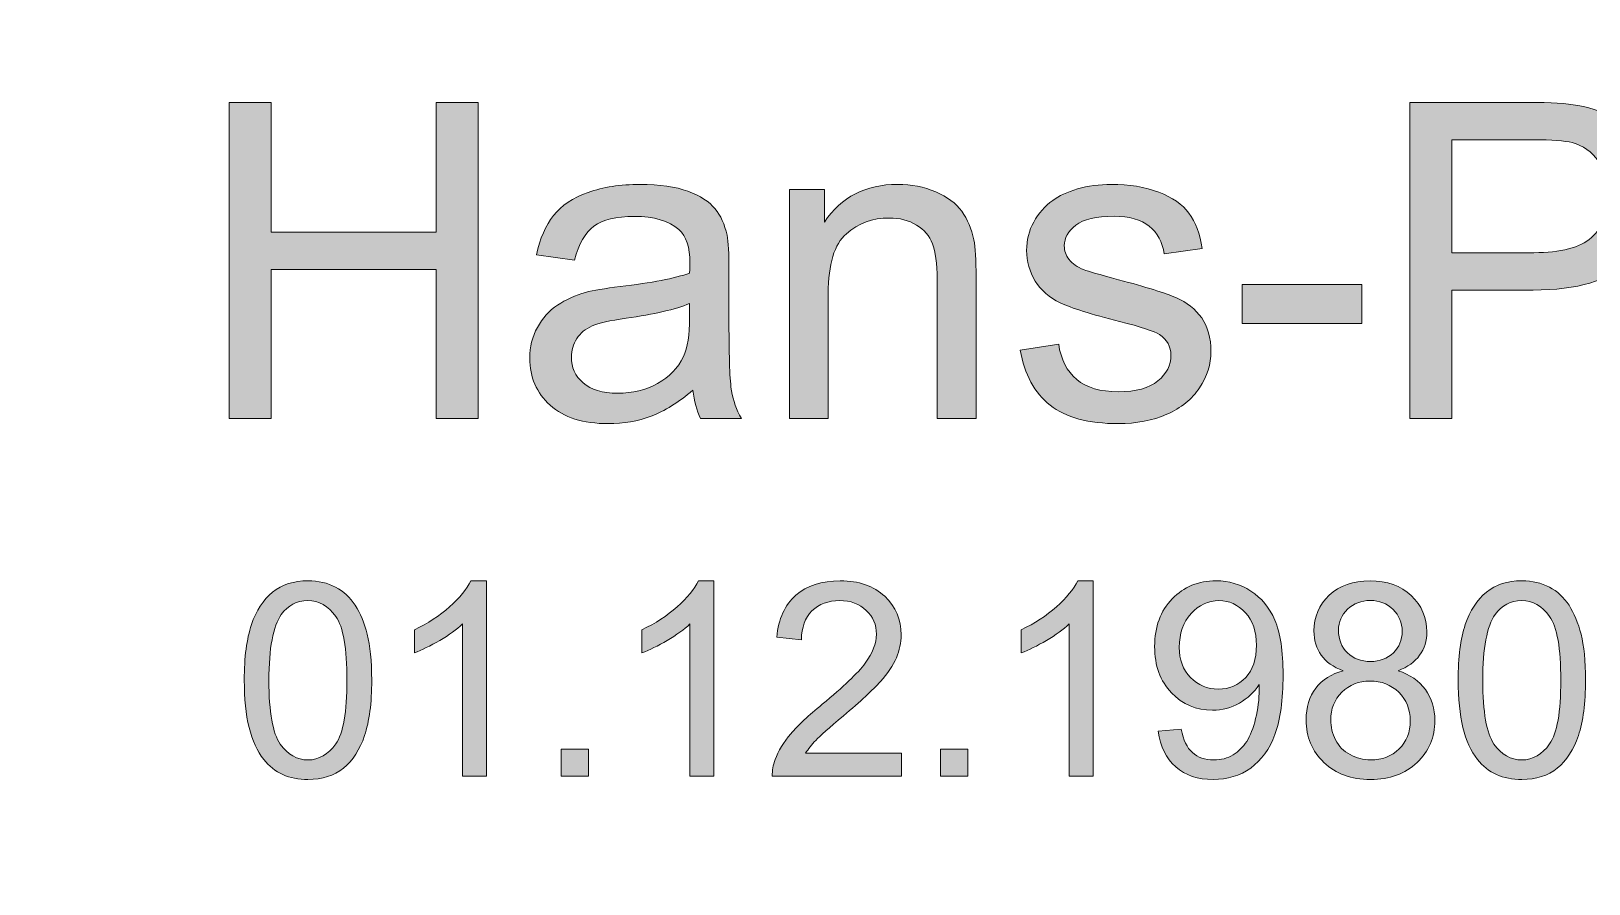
# Model space of a CAD drawing. Header units: millimetres. Extents: x 234 to 444, y 156 to 226.
# Drawn here: x 283.88 to 299.86, y 181.93 to 190.68 of the extents above; entities that cross this region are included whole.
import ezdxf

# ---------------------------------------------------------------- set-up
doc = ezdxf.new("R2010")
doc.units = ezdxf.units.MM
doc.header["$MEASUREMENT"] = 0
doc.layers.get('0').update_dxf_attribs({"lineweight": 0})

# ---------------------------------------------------------------- blocks, each defined once
blk = doc.blocks.new('Block_5')
at = {"transparency": 33554687}
h = blk.add_hatch(color=7, dxfattribs=at)
h.dxf.hatch_style = 2
edge = h.paths.add_edge_path()
edge.add_spline(control_points=[(285.909, 186.702), (285.909, 186.702), (285.909, 189.945), (285.909, 189.945), (285.909, 189.945), (286.34, 189.945), (286.34, 189.945), (286.34, 189.945), (286.34, 188.613), (286.34, 188.613), (286.34, 188.613), (288.032, 188.613), (288.032, 188.613), (288.032, 188.613), (288.032, 189.945), (288.032, 189.945), (288.032, 189.945), (288.463, 189.945), (288.463, 189.945), (288.463, 189.945), (288.463, 186.702), (288.463, 186.702), (288.463, 186.702), (288.032, 186.702), (288.032, 186.702), (288.032, 186.702), (288.032, 188.23), (288.032, 188.23), (288.032, 188.23), (286.34, 188.23), (286.34, 188.23), (286.34, 188.23), (286.34, 186.702), (286.34, 186.702), (286.34, 186.702), (285.909, 186.702), (285.909, 186.702)], knot_values=[0, 0, 0, 0, 1, 1, 1, 2, 2, 2, 3, 3, 3, 4, 4, 4, 5, 5, 5, 6, 6, 6, 7, 7, 7, 8, 8, 8, 9, 9, 9, 10, 10, 10, 11, 11, 11, 12, 12, 12, 12], degree=3, periodic=0)
h = blk.add_hatch(color=7, dxfattribs=at)
h.dxf.hatch_style = 2
edge = h.paths.add_edge_path()
edge.add_spline(control_points=[(298.457, 188.403), (298.457, 188.403), (299.298, 188.403), (299.298, 188.403), (299.576, 188.403), (299.774, 188.455), (299.891, 188.558), (300.008, 188.661), (300.066, 188.806), (300.066, 188.993), (300.066, 189.129), (300.032, 189.245), (299.963, 189.342), (299.894, 189.439), (299.804, 189.502), (299.691, 189.533), (299.619, 189.552), (299.485, 189.562), (299.289, 189.562), (299.289, 189.562), (298.457, 189.562), (298.457, 189.562), (298.457, 189.562), (298.457, 188.403), (298.457, 188.403)], knot_values=[0, 0, 0, 0, 1, 1, 1, 2, 2, 2, 3, 3, 3, 4, 4, 4, 5, 5, 5, 6, 6, 6, 7, 7, 7, 8, 8, 8, 8], degree=3, periodic=0)
edge = h.paths.add_edge_path()
edge.add_spline(control_points=[(298.026, 186.702), (298.026, 186.702), (298.026, 189.945), (298.026, 189.945), (298.026, 189.945), (299.254, 189.945), (299.254, 189.945), (299.47, 189.945), (299.635, 189.934), (299.749, 189.914), (299.909, 189.887), (300.043, 189.837), (300.151, 189.762), (300.259, 189.688), (300.346, 189.583), (300.412, 189.449), (300.477, 189.315), (300.511, 189.167), (300.511, 189.007), (300.511, 188.731), (300.422, 188.498), (300.246, 188.307), (300.07, 188.116), (299.752, 188.02), (299.291, 188.02), (299.291, 188.02), (298.457, 188.02), (298.457, 188.02), (298.457, 188.02), (298.457, 186.702), (298.457, 186.702), (298.457, 186.702), (298.026, 186.702), (298.026, 186.702)], knot_values=[0, 0, 0, 0, 1, 1, 1, 2, 2, 2, 3, 3, 3, 4, 4, 4, 5, 5, 5, 6, 6, 6, 7, 7, 7, 8, 8, 8, 9, 9, 9, 10, 10, 10, 11, 11, 11, 11], degree=3, periodic=0)
h = blk.add_hatch(color=7, dxfattribs=at)
h.dxf.hatch_style = 2
edge = h.paths.add_edge_path()
edge.add_spline(control_points=[(290.634, 187.881), (290.489, 187.822), (290.271, 187.772), (289.981, 187.73), (289.817, 187.707), (289.701, 187.68), (289.633, 187.651), (289.565, 187.621), (289.512, 187.578), (289.475, 187.521), (289.438, 187.465), (289.42, 187.401), (289.42, 187.332), (289.42, 187.226), (289.46, 187.138), (289.541, 187.067), (289.621, 186.996), (289.739, 186.961), (289.895, 186.961), (290.049, 186.961), (290.186, 186.994), (290.305, 187.061), (290.425, 187.128), (290.514, 187.22), (290.57, 187.337), (290.613, 187.427), (290.634, 187.559), (290.634, 187.735), (290.634, 187.735), (290.634, 187.881), (290.634, 187.881)], knot_values=[0, 0, 0, 0, 1, 1, 1, 2, 2, 2, 3, 3, 3, 4, 4, 4, 5, 5, 5, 6, 6, 6, 7, 7, 7, 8, 8, 8, 9, 9, 9, 10, 10, 10, 10], degree=3, periodic=0)
edge = h.paths.add_edge_path()
edge.add_spline(control_points=[(290.668, 186.992), (290.519, 186.866), (290.377, 186.778), (290.24, 186.726), (290.103, 186.675), (289.956, 186.649), (289.799, 186.649), (289.54, 186.649), (289.341, 186.712), (289.202, 186.838), (289.063, 186.964), (288.993, 187.125), (288.993, 187.321), (288.993, 187.436), (289.019, 187.541), (289.072, 187.636), (289.124, 187.732), (289.193, 187.808), (289.278, 187.866), (289.364, 187.923), (289.46, 187.966), (289.566, 187.996), (289.645, 188.016), (289.763, 188.036), (289.921, 188.056), (290.244, 188.094), (290.482, 188.14), (290.634, 188.193), (290.635, 188.247), (290.637, 188.282), (290.637, 188.297), (290.637, 188.459), (290.599, 188.573), (290.523, 188.64), (290.421, 188.73), (290.269, 188.775), (290.068, 188.775), (289.88, 188.775), (289.741, 188.742), (289.652, 188.676), (289.562, 188.61), (289.496, 188.494), (289.453, 188.328), (289.453, 188.328), (289.062, 188.381), (289.062, 188.381), (289.098, 188.547), (289.156, 188.682), (289.237, 188.784), (289.319, 188.887), (289.437, 188.966), (289.591, 189.021), (289.745, 189.076), (289.923, 189.104), (290.126, 189.104), (290.327, 189.104), (290.49, 189.081), (290.617, 189.033), (290.742, 188.986), (290.835, 188.927), (290.894, 188.855), (290.953, 188.784), (290.994, 188.693), (291.018, 188.584), (291.032, 188.516), (291.038, 188.394), (291.038, 188.217), (291.038, 188.217), (291.038, 187.686), (291.038, 187.686), (291.038, 187.316), (291.047, 187.082), (291.064, 186.984), (291.081, 186.886), (291.114, 186.792), (291.165, 186.702), (291.165, 186.702), (290.747, 186.702), (290.747, 186.702), (290.706, 186.784), (290.679, 186.881), (290.668, 186.992)], knot_values=[0, 0, 0, 0, 1, 1, 1, 2, 2, 2, 3, 3, 3, 4, 4, 4, 5, 5, 5, 6, 6, 6, 7, 7, 7, 8, 8, 8, 9, 9, 9, 10, 10, 10, 11, 11, 11, 12, 12, 12, 13, 13, 13, 14, 14, 14, 15, 15, 15, 16, 16, 16, 17, 17, 17, 18, 18, 18, 19, 19, 19, 20, 20, 20, 21, 21, 21, 22, 22, 22, 23, 23, 23, 24, 24, 24, 25, 25, 25, 26, 26, 26, 27, 27, 27, 27], degree=3, periodic=0)
h = blk.add_hatch(color=7, dxfattribs=at)
h.dxf.hatch_style = 2
edge = h.paths.add_edge_path()
edge.add_spline(control_points=[(291.658, 186.702), (291.658, 186.702), (291.658, 189.051), (291.658, 189.051), (291.658, 189.051), (292.017, 189.051), (292.017, 189.051), (292.017, 189.051), (292.017, 188.717), (292.017, 188.717), (292.191, 188.975), (292.441, 189.104), (292.768, 189.104), (292.91, 189.104), (293.041, 189.079), (293.16, 189.028), (293.279, 188.977), (293.368, 188.91), (293.427, 188.828), (293.486, 188.745), (293.528, 188.647), (293.552, 188.534), (293.566, 188.46), (293.574, 188.331), (293.574, 188.146), (293.574, 188.146), (293.574, 186.702), (293.574, 186.702), (293.574, 186.702), (293.174, 186.702), (293.174, 186.702), (293.174, 186.702), (293.174, 188.131), (293.174, 188.131), (293.174, 188.293), (293.159, 188.414), (293.127, 188.495), (293.096, 188.575), (293.041, 188.639), (292.962, 188.687), (292.883, 188.735), (292.79, 188.759), (292.683, 188.759), (292.513, 188.759), (292.366, 188.705), (292.243, 188.598), (292.119, 188.49), (292.057, 188.286), (292.057, 187.985), (292.057, 187.985), (292.057, 186.702), (292.057, 186.702), (292.057, 186.702), (291.658, 186.702), (291.658, 186.702)], knot_values=[0, 0, 0, 0, 1, 1, 1, 2, 2, 2, 3, 3, 3, 4, 4, 4, 5, 5, 5, 6, 6, 6, 7, 7, 7, 8, 8, 8, 9, 9, 9, 10, 10, 10, 11, 11, 11, 12, 12, 12, 13, 13, 13, 14, 14, 14, 15, 15, 15, 16, 16, 16, 17, 17, 17, 18, 18, 18, 18], degree=3, periodic=0)
h = blk.add_hatch(color=7, dxfattribs=at)
h.dxf.hatch_style = 2
edge = h.paths.add_edge_path()
edge.add_spline(control_points=[(294.027, 187.403), (294.027, 187.403), (294.422, 187.465), (294.422, 187.465), (294.444, 187.307), (294.506, 187.186), (294.607, 187.102), (294.709, 187.018), (294.851, 186.976), (295.032, 186.976), (295.216, 186.976), (295.353, 187.013), (295.441, 187.088), (295.53, 187.162), (295.574, 187.25), (295.574, 187.35), (295.574, 187.44), (295.535, 187.511), (295.457, 187.562), (295.402, 187.598), (295.266, 187.643), (295.048, 187.697), (294.755, 187.771), (294.552, 187.835), (294.439, 187.889), (294.326, 187.942), (294.239, 188.017), (294.181, 188.112), (294.123, 188.207), (294.093, 188.312), (294.093, 188.427), (294.093, 188.532), (294.117, 188.629), (294.166, 188.718), (294.214, 188.807), (294.279, 188.881), (294.362, 188.94), (294.424, 188.986), (294.509, 189.025), (294.616, 189.057), (294.723, 189.088), (294.839, 189.104), (294.961, 189.104), (295.146, 189.104), (295.309, 189.078), (295.449, 189.024), (295.589, 188.971), (295.692, 188.899), (295.759, 188.809), (295.825, 188.718), (295.871, 188.597), (295.896, 188.445), (295.896, 188.445), (295.505, 188.392), (295.505, 188.392), (295.488, 188.513), (295.436, 188.607), (295.351, 188.675), (295.266, 188.743), (295.146, 188.777), (294.99, 188.777), (294.807, 188.777), (294.676, 188.746), (294.597, 188.686), (294.519, 188.626), (294.48, 188.555), (294.48, 188.474), (294.48, 188.422), (294.496, 188.376), (294.528, 188.334), (294.561, 188.292), (294.612, 188.256), (294.682, 188.228), (294.722, 188.213), (294.84, 188.179), (295.035, 188.126), (295.318, 188.051), (295.515, 187.99), (295.626, 187.942), (295.738, 187.894), (295.826, 187.824), (295.89, 187.733), (295.953, 187.641), (295.985, 187.528), (295.985, 187.392), (295.985, 187.259), (295.946, 187.134), (295.869, 187.017), (295.791, 186.9), (295.679, 186.809), (295.532, 186.745), (295.386, 186.681), (295.22, 186.649), (295.035, 186.649), (294.728, 186.649), (294.495, 186.712), (294.334, 186.839), (294.174, 186.966), (294.071, 187.154), (294.027, 187.403)], knot_values=[0, 0, 0, 0, 1, 1, 1, 2, 2, 2, 3, 3, 3, 4, 4, 4, 5, 5, 5, 6, 6, 6, 7, 7, 7, 8, 8, 8, 9, 9, 9, 10, 10, 10, 11, 11, 11, 12, 12, 12, 13, 13, 13, 14, 14, 14, 15, 15, 15, 16, 16, 16, 17, 17, 17, 18, 18, 18, 19, 19, 19, 20, 20, 20, 21, 21, 21, 22, 22, 22, 23, 23, 23, 24, 24, 24, 25, 25, 25, 26, 26, 26, 27, 27, 27, 28, 28, 28, 29, 29, 29, 30, 30, 30, 31, 31, 31, 32, 32, 32, 33, 33, 33, 33], degree=3, periodic=0)
h = blk.add_hatch(color=7, dxfattribs=at)
h.dxf.hatch_style = 2
edge = h.paths.add_edge_path()
edge.add_spline(control_points=[(296.305, 187.675), (296.305, 187.675), (296.305, 188.076), (296.305, 188.076), (296.305, 188.076), (297.533, 188.076), (297.533, 188.076), (297.533, 188.076), (297.533, 187.675), (297.533, 187.675), (297.533, 187.675), (296.305, 187.675), (296.305, 187.675)], knot_values=[0, 0, 0, 0, 1, 1, 1, 2, 2, 2, 3, 3, 3, 4, 4, 4, 4], degree=3, periodic=0)
for points, knots in [([(285.909, 186.702), (285.909, 186.702), (285.909, 189.945), (285.909, 189.945), (285.909, 189.945), (286.34, 189.945), (286.34, 189.945), (286.34, 189.945), (286.34, 188.613), (286.34, 188.613), (286.34, 188.613), (288.032, 188.613), (288.032, 188.613), (288.032, 188.613), (288.032, 189.945), (288.032, 189.945), (288.032, 189.945), (288.463, 189.945), (288.463, 189.945), (288.463, 189.945), (288.463, 186.702), (288.463, 186.702), (288.463, 186.702), (288.032, 186.702), (288.032, 186.702), (288.032, 186.702), (288.032, 188.23), (288.032, 188.23), (288.032, 188.23), (286.34, 188.23), (286.34, 188.23), (286.34, 188.23), (286.34, 186.702), (286.34, 186.702), (286.34, 186.702), (285.909, 186.702), (285.909, 186.702)], [0, 0, 0, 0, 1, 1, 1, 2, 2, 2, 3, 3, 3, 4, 4, 4, 5, 5, 5, 6, 6, 6, 7, 7, 7, 8, 8, 8, 9, 9, 9, 10, 10, 10, 11, 11, 11, 12, 12, 12, 12]), ([(298.026, 186.702), (298.026, 186.702), (298.026, 189.945), (298.026, 189.945), (298.026, 189.945), (299.254, 189.945), (299.254, 189.945), (299.47, 189.945), (299.635, 189.934), (299.749, 189.914), (299.909, 189.887), (300.043, 189.837), (300.151, 189.762), (300.259, 189.688), (300.346, 189.583), (300.412, 189.449), (300.477, 189.315), (300.511, 189.167), (300.511, 189.007), (300.511, 188.731), (300.422, 188.498), (300.246, 188.307), (300.07, 188.116), (299.752, 188.02), (299.291, 188.02), (299.291, 188.02), (298.457, 188.02), (298.457, 188.02), (298.457, 188.02), (298.457, 186.702), (298.457, 186.702), (298.457, 186.702), (298.026, 186.702), (298.026, 186.702)], [0, 0, 0, 0, 1, 1, 1, 2, 2, 2, 3, 3, 3, 4, 4, 4, 5, 5, 5, 6, 6, 6, 7, 7, 7, 8, 8, 8, 9, 9, 9, 10, 10, 10, 11, 11, 11, 11]), ([(298.457, 188.403), (298.457, 188.403), (299.298, 188.403), (299.298, 188.403), (299.576, 188.403), (299.774, 188.455), (299.891, 188.558), (300.008, 188.661), (300.066, 188.806), (300.066, 188.993), (300.066, 189.129), (300.032, 189.245), (299.963, 189.342), (299.894, 189.439), (299.804, 189.502), (299.691, 189.533), (299.619, 189.552), (299.485, 189.562), (299.289, 189.562), (299.289, 189.562), (298.457, 189.562), (298.457, 189.562), (298.457, 189.562), (298.457, 188.403), (298.457, 188.403)], [0, 0, 0, 0, 1, 1, 1, 2, 2, 2, 3, 3, 3, 4, 4, 4, 5, 5, 5, 6, 6, 6, 7, 7, 7, 8, 8, 8, 8]), ([(290.668, 186.992), (290.519, 186.866), (290.377, 186.778), (290.24, 186.726), (290.103, 186.675), (289.956, 186.649), (289.799, 186.649), (289.54, 186.649), (289.341, 186.712), (289.202, 186.838), (289.063, 186.964), (288.993, 187.125), (288.993, 187.321), (288.993, 187.436), (289.019, 187.541), (289.072, 187.636), (289.124, 187.732), (289.193, 187.808), (289.278, 187.866), (289.364, 187.923), (289.46, 187.966), (289.566, 187.996), (289.645, 188.016), (289.763, 188.036), (289.921, 188.056), (290.244, 188.094), (290.482, 188.14), (290.634, 188.193), (290.635, 188.247), (290.637, 188.282), (290.637, 188.297), (290.637, 188.459), (290.599, 188.573), (290.523, 188.64), (290.421, 188.73), (290.269, 188.775), (290.068, 188.775), (289.88, 188.775), (289.741, 188.742), (289.652, 188.676), (289.562, 188.61), (289.496, 188.494), (289.453, 188.328), (289.453, 188.328), (289.062, 188.381), (289.062, 188.381), (289.098, 188.547), (289.156, 188.682), (289.237, 188.784), (289.319, 188.887), (289.437, 188.966), (289.591, 189.021), (289.745, 189.076), (289.923, 189.104), (290.126, 189.104), (290.327, 189.104), (290.49, 189.081), (290.617, 189.033), (290.742, 188.986), (290.835, 188.927), (290.894, 188.855), (290.953, 188.784), (290.994, 188.693), (291.018, 188.584), (291.032, 188.516), (291.038, 188.394), (291.038, 188.217), (291.038, 188.217), (291.038, 187.686), (291.038, 187.686), (291.038, 187.316), (291.047, 187.082), (291.064, 186.984), (291.081, 186.886), (291.114, 186.792), (291.165, 186.702), (291.165, 186.702), (290.747, 186.702), (290.747, 186.702), (290.706, 186.784), (290.679, 186.881), (290.668, 186.992)], [0, 0, 0, 0, 1, 1, 1, 2, 2, 2, 3, 3, 3, 4, 4, 4, 5, 5, 5, 6, 6, 6, 7, 7, 7, 8, 8, 8, 9, 9, 9, 10, 10, 10, 11, 11, 11, 12, 12, 12, 13, 13, 13, 14, 14, 14, 15, 15, 15, 16, 16, 16, 17, 17, 17, 18, 18, 18, 19, 19, 19, 20, 20, 20, 21, 21, 21, 22, 22, 22, 23, 23, 23, 24, 24, 24, 25, 25, 25, 26, 26, 26, 27, 27, 27, 27]), ([(291.658, 186.702), (291.658, 186.702), (291.658, 189.051), (291.658, 189.051), (291.658, 189.051), (292.017, 189.051), (292.017, 189.051), (292.017, 189.051), (292.017, 188.717), (292.017, 188.717), (292.191, 188.975), (292.441, 189.104), (292.768, 189.104), (292.91, 189.104), (293.041, 189.079), (293.16, 189.028), (293.279, 188.977), (293.368, 188.91), (293.427, 188.828), (293.486, 188.745), (293.528, 188.647), (293.552, 188.534), (293.566, 188.46), (293.574, 188.331), (293.574, 188.146), (293.574, 188.146), (293.574, 186.702), (293.574, 186.702), (293.574, 186.702), (293.174, 186.702), (293.174, 186.702), (293.174, 186.702), (293.174, 188.131), (293.174, 188.131), (293.174, 188.293), (293.159, 188.414), (293.127, 188.495), (293.096, 188.575), (293.041, 188.639), (292.962, 188.687), (292.883, 188.735), (292.79, 188.759), (292.683, 188.759), (292.513, 188.759), (292.366, 188.705), (292.243, 188.598), (292.119, 188.49), (292.057, 188.286), (292.057, 187.985), (292.057, 187.985), (292.057, 186.702), (292.057, 186.702), (292.057, 186.702), (291.658, 186.702), (291.658, 186.702)], [0, 0, 0, 0, 1, 1, 1, 2, 2, 2, 3, 3, 3, 4, 4, 4, 5, 5, 5, 6, 6, 6, 7, 7, 7, 8, 8, 8, 9, 9, 9, 10, 10, 10, 11, 11, 11, 12, 12, 12, 13, 13, 13, 14, 14, 14, 15, 15, 15, 16, 16, 16, 17, 17, 17, 18, 18, 18, 18]), ([(294.027, 187.403), (294.027, 187.403), (294.422, 187.465), (294.422, 187.465), (294.444, 187.307), (294.506, 187.186), (294.607, 187.102), (294.709, 187.018), (294.851, 186.976), (295.032, 186.976), (295.216, 186.976), (295.353, 187.013), (295.441, 187.088), (295.53, 187.162), (295.574, 187.25), (295.574, 187.35), (295.574, 187.44), (295.535, 187.511), (295.457, 187.562), (295.402, 187.598), (295.266, 187.643), (295.048, 187.697), (294.755, 187.771), (294.552, 187.835), (294.439, 187.889), (294.326, 187.942), (294.239, 188.017), (294.181, 188.112), (294.123, 188.207), (294.093, 188.312), (294.093, 188.427), (294.093, 188.532), (294.117, 188.629), (294.166, 188.718), (294.214, 188.807), (294.279, 188.881), (294.362, 188.94), (294.424, 188.986), (294.509, 189.025), (294.616, 189.057), (294.723, 189.088), (294.839, 189.104), (294.961, 189.104), (295.146, 189.104), (295.309, 189.078), (295.449, 189.024), (295.589, 188.971), (295.692, 188.899), (295.759, 188.809), (295.825, 188.718), (295.871, 188.597), (295.896, 188.445), (295.896, 188.445), (295.505, 188.392), (295.505, 188.392), (295.488, 188.513), (295.436, 188.607), (295.351, 188.675), (295.266, 188.743), (295.146, 188.777), (294.99, 188.777), (294.807, 188.777), (294.676, 188.746), (294.597, 188.686), (294.519, 188.626), (294.48, 188.555), (294.48, 188.474), (294.48, 188.422), (294.496, 188.376), (294.528, 188.334), (294.561, 188.292), (294.612, 188.256), (294.682, 188.228), (294.722, 188.213), (294.84, 188.179), (295.035, 188.126), (295.318, 188.051), (295.515, 187.99), (295.626, 187.942), (295.738, 187.894), (295.826, 187.824), (295.89, 187.733), (295.953, 187.641), (295.985, 187.528), (295.985, 187.392), (295.985, 187.259), (295.946, 187.134), (295.869, 187.017), (295.791, 186.9), (295.679, 186.809), (295.532, 186.745), (295.386, 186.681), (295.22, 186.649), (295.035, 186.649), (294.728, 186.649), (294.495, 186.712), (294.334, 186.839), (294.174, 186.966), (294.071, 187.154), (294.027, 187.403)], [0, 0, 0, 0, 1, 1, 1, 2, 2, 2, 3, 3, 3, 4, 4, 4, 5, 5, 5, 6, 6, 6, 7, 7, 7, 8, 8, 8, 9, 9, 9, 10, 10, 10, 11, 11, 11, 12, 12, 12, 13, 13, 13, 14, 14, 14, 15, 15, 15, 16, 16, 16, 17, 17, 17, 18, 18, 18, 19, 19, 19, 20, 20, 20, 21, 21, 21, 22, 22, 22, 23, 23, 23, 24, 24, 24, 25, 25, 25, 26, 26, 26, 27, 27, 27, 28, 28, 28, 29, 29, 29, 30, 30, 30, 31, 31, 31, 32, 32, 32, 33, 33, 33, 33]), ([(296.305, 187.675), (296.305, 187.675), (296.305, 188.076), (296.305, 188.076), (296.305, 188.076), (297.533, 188.076), (297.533, 188.076), (297.533, 188.076), (297.533, 187.675), (297.533, 187.675), (297.533, 187.675), (296.305, 187.675), (296.305, 187.675)], [0, 0, 0, 0, 1, 1, 1, 2, 2, 2, 3, 3, 3, 4, 4, 4, 4]), ([(290.634, 187.881), (290.489, 187.822), (290.271, 187.772), (289.981, 187.73), (289.817, 187.707), (289.701, 187.68), (289.633, 187.651), (289.565, 187.621), (289.512, 187.578), (289.475, 187.521), (289.438, 187.465), (289.42, 187.401), (289.42, 187.332), (289.42, 187.226), (289.46, 187.138), (289.541, 187.067), (289.621, 186.996), (289.739, 186.961), (289.895, 186.961), (290.049, 186.961), (290.186, 186.994), (290.305, 187.061), (290.425, 187.128), (290.514, 187.22), (290.57, 187.337), (290.613, 187.427), (290.634, 187.559), (290.634, 187.735), (290.634, 187.735), (290.634, 187.881), (290.634, 187.881)], [0, 0, 0, 0, 1, 1, 1, 2, 2, 2, 3, 3, 3, 4, 4, 4, 5, 5, 5, 6, 6, 6, 7, 7, 7, 8, 8, 8, 9, 9, 9, 10, 10, 10, 10])]:
    blk.add_open_spline(points, degree=3, knots=knots)
blk = doc.blocks.new('Block_4')
blk.add_blockref('Block_5', (0, 0))
blk = doc.blocks.new('Block_7')
at = {"transparency": 33554687}
h = blk.add_hatch(color=7, dxfattribs=at)
h.dxf.hatch_style = 2
edge = h.paths.add_edge_path()
edge.add_spline(control_points=[(286.316, 184.016), (286.316, 183.688), (286.355, 183.47), (286.432, 183.361), (286.509, 183.253), (286.604, 183.198), (286.717, 183.198), (286.83, 183.198), (286.925, 183.253), (287.002, 183.362), (287.079, 183.471), (287.117, 183.689), (287.117, 184.016), (287.117, 184.344), (287.079, 184.563), (287.002, 184.671), (286.925, 184.779), (286.829, 184.833), (286.714, 184.833), (286.601, 184.833), (286.511, 184.785), (286.443, 184.69), (286.358, 184.568), (286.316, 184.343), (286.316, 184.016)], knot_values=[0, 0, 0, 0, 1, 1, 1, 2, 2, 2, 3, 3, 3, 4, 4, 4, 5, 5, 5, 6, 6, 6, 7, 7, 7, 8, 8, 8, 8], degree=3, periodic=0)
edge = h.paths.add_edge_path()
edge.add_spline(control_points=[(286.063, 184.016), (286.063, 184.252), (286.088, 184.442), (286.136, 184.586), (286.185, 184.729), (286.257, 184.841), (286.354, 184.919), (286.45, 184.997), (286.571, 185.036), (286.717, 185.036), (286.825, 185.036), (286.919, 185.014), (287, 184.971), (287.081, 184.928), (287.148, 184.866), (287.201, 184.785), (287.254, 184.703), (287.295, 184.604), (287.325, 184.488), (287.355, 184.371), (287.371, 184.213), (287.371, 184.016), (287.371, 183.781), (287.346, 183.592), (287.298, 183.448), (287.25, 183.304), (287.177, 183.193), (287.081, 183.114), (286.985, 183.036), (286.863, 182.997), (286.717, 182.997), (286.523, 182.997), (286.372, 183.065), (286.262, 183.204), (286.129, 183.37), (286.063, 183.64), (286.063, 184.016)], knot_values=[0, 0, 0, 0, 1, 1, 1, 2, 2, 2, 3, 3, 3, 4, 4, 4, 5, 5, 5, 6, 6, 6, 7, 7, 7, 8, 8, 8, 9, 9, 9, 10, 10, 10, 11, 11, 11, 12, 12, 12, 12], degree=3, periodic=0)
h = blk.add_hatch(color=7, dxfattribs=at)
h.dxf.hatch_style = 2
edge = h.paths.add_edge_path()
edge.add_spline(control_points=[(288.548, 183.031), (288.548, 183.031), (288.302, 183.031), (288.302, 183.031), (288.302, 183.031), (288.302, 184.593), (288.302, 184.593), (288.243, 184.537), (288.165, 184.48), (288.069, 184.424), (287.972, 184.368), (287.886, 184.326), (287.809, 184.297), (287.809, 184.297), (287.809, 184.534), (287.809, 184.534), (287.947, 184.599), (288.068, 184.677), (288.171, 184.769), (288.274, 184.861), (288.346, 184.95), (288.389, 185.036), (288.389, 185.036), (288.548, 185.036), (288.548, 185.036), (288.548, 185.036), (288.548, 183.031), (288.548, 183.031)], knot_values=[0, 0, 0, 0, 1, 1, 1, 2, 2, 2, 3, 3, 3, 4, 4, 4, 5, 5, 5, 6, 6, 6, 7, 7, 7, 8, 8, 8, 9, 9, 9, 9], degree=3, periodic=0)
h = blk.add_hatch(color=7, dxfattribs=at)
h.dxf.hatch_style = 2
edge = h.paths.add_edge_path()
edge.add_spline(control_points=[(290.884, 183.031), (290.884, 183.031), (290.637, 183.031), (290.637, 183.031), (290.637, 183.031), (290.637, 184.593), (290.637, 184.593), (290.578, 184.537), (290.5, 184.48), (290.404, 184.424), (290.308, 184.368), (290.222, 184.326), (290.145, 184.297), (290.145, 184.297), (290.145, 184.534), (290.145, 184.534), (290.283, 184.599), (290.403, 184.677), (290.506, 184.769), (290.609, 184.861), (290.682, 184.95), (290.725, 185.036), (290.725, 185.036), (290.884, 185.036), (290.884, 185.036), (290.884, 185.036), (290.884, 183.031), (290.884, 183.031)], knot_values=[0, 0, 0, 0, 1, 1, 1, 2, 2, 2, 3, 3, 3, 4, 4, 4, 5, 5, 5, 6, 6, 6, 7, 7, 7, 8, 8, 8, 9, 9, 9, 9], degree=3, periodic=0)
h = blk.add_hatch(color=7, dxfattribs=at)
h.dxf.hatch_style = 2
edge = h.paths.add_edge_path()
edge.add_spline(control_points=[(292.808, 183.266), (292.808, 183.266), (292.808, 183.031), (292.808, 183.031), (292.808, 183.031), (291.482, 183.031), (291.482, 183.031), (291.481, 183.09), (291.49, 183.146), (291.511, 183.201), (291.545, 183.291), (291.599, 183.379), (291.673, 183.466), (291.748, 183.554), (291.855, 183.655), (291.995, 183.769), (292.213, 183.947), (292.36, 184.088), (292.437, 184.192), (292.513, 184.296), (292.552, 184.394), (292.552, 184.487), (292.552, 184.584), (292.517, 184.666), (292.447, 184.733), (292.377, 184.799), (292.286, 184.833), (292.174, 184.833), (292.056, 184.833), (291.961, 184.797), (291.89, 184.727), (291.819, 184.656), (291.783, 184.558), (291.782, 184.432), (291.782, 184.432), (291.529, 184.458), (291.529, 184.458), (291.546, 184.646), (291.611, 184.789), (291.724, 184.888), (291.837, 184.986), (291.989, 185.036), (292.18, 185.036), (292.372, 185.036), (292.524, 184.983), (292.636, 184.877), (292.749, 184.77), (292.805, 184.639), (292.805, 184.481), (292.805, 184.401), (292.788, 184.323), (292.756, 184.246), (292.723, 184.169), (292.668, 184.087), (292.592, 184.002), (292.516, 183.916), (292.389, 183.799), (292.213, 183.65), (292.065, 183.527), (291.97, 183.443), (291.928, 183.399), (291.886, 183.355), (291.852, 183.311), (291.824, 183.266), (291.824, 183.266), (292.808, 183.266), (292.808, 183.266)], knot_values=[0, 0, 0, 0, 1, 1, 1, 2, 2, 2, 3, 3, 3, 4, 4, 4, 5, 5, 5, 6, 6, 6, 7, 7, 7, 8, 8, 8, 9, 9, 9, 10, 10, 10, 11, 11, 11, 12, 12, 12, 13, 13, 13, 14, 14, 14, 15, 15, 15, 16, 16, 16, 17, 17, 17, 18, 18, 18, 19, 19, 19, 20, 20, 20, 21, 21, 21, 22, 22, 22, 22], degree=3, periodic=0)
h = blk.add_hatch(color=7, dxfattribs=at)
h.dxf.hatch_style = 2
edge = h.paths.add_edge_path()
edge.add_spline(control_points=[(294.776, 183.031), (294.776, 183.031), (294.53, 183.031), (294.53, 183.031), (294.53, 183.031), (294.53, 184.593), (294.53, 184.593), (294.471, 184.537), (294.393, 184.48), (294.297, 184.424), (294.201, 184.368), (294.115, 184.326), (294.038, 184.297), (294.038, 184.297), (294.038, 184.534), (294.038, 184.534), (294.176, 184.599), (294.296, 184.677), (294.399, 184.769), (294.502, 184.861), (294.575, 184.95), (294.618, 185.036), (294.618, 185.036), (294.776, 185.036), (294.776, 185.036), (294.776, 185.036), (294.776, 183.031), (294.776, 183.031)], knot_values=[0, 0, 0, 0, 1, 1, 1, 2, 2, 2, 3, 3, 3, 4, 4, 4, 5, 5, 5, 6, 6, 6, 7, 7, 7, 8, 8, 8, 9, 9, 9, 9], degree=3, periodic=0)
h = blk.add_hatch(color=7, dxfattribs=at)
h.dxf.hatch_style = 2
edge = h.paths.add_edge_path()
edge.add_spline(control_points=[(296.452, 184.374), (296.452, 184.514), (296.414, 184.626), (296.339, 184.709), (296.263, 184.791), (296.173, 184.833), (296.067, 184.833), (295.958, 184.833), (295.863, 184.788), (295.781, 184.699), (295.7, 184.61), (295.66, 184.495), (295.66, 184.353), (295.66, 184.226), (295.698, 184.123), (295.775, 184.044), (295.852, 183.964), (295.947, 183.924), (296.06, 183.924), (296.175, 183.924), (296.268, 183.964), (296.342, 184.044), (296.415, 184.123), (296.452, 184.233), (296.452, 184.374)], knot_values=[0, 0, 0, 0, 1, 1, 1, 2, 2, 2, 3, 3, 3, 4, 4, 4, 5, 5, 5, 6, 6, 6, 7, 7, 7, 8, 8, 8, 8], degree=3, periodic=0)
edge = h.paths.add_edge_path()
edge.add_spline(control_points=[(295.444, 183.492), (295.444, 183.492), (295.68, 183.514), (295.68, 183.514), (295.7, 183.403), (295.739, 183.323), (295.795, 183.273), (295.852, 183.223), (295.924, 183.198), (296.013, 183.198), (296.088, 183.198), (296.155, 183.215), (296.212, 183.25), (296.269, 183.285), (296.315, 183.33), (296.352, 183.388), (296.388, 183.446), (296.419, 183.524), (296.443, 183.622), (296.468, 183.72), (296.48, 183.82), (296.48, 183.922), (296.48, 183.932), (296.48, 183.949), (296.479, 183.971), (296.43, 183.892), (296.362, 183.829), (296.277, 183.781), (296.192, 183.732), (296.1, 183.708), (296, 183.708), (295.834, 183.708), (295.694, 183.768), (295.579, 183.887), (295.464, 184.007), (295.407, 184.166), (295.407, 184.362), (295.407, 184.564), (295.467, 184.727), (295.587, 184.851), (295.707, 184.974), (295.857, 185.036), (296.037, 185.036), (296.168, 185.036), (296.287, 185.001), (296.395, 184.931), (296.503, 184.861), (296.585, 184.762), (296.641, 184.632), (296.697, 184.502), (296.725, 184.315), (296.725, 184.07), (296.725, 183.815), (296.697, 183.612), (296.642, 183.46), (296.586, 183.309), (296.503, 183.194), (296.393, 183.115), (296.284, 183.036), (296.155, 182.997), (296.007, 182.997), (295.85, 182.997), (295.722, 183.04), (295.623, 183.127), (295.523, 183.213), (295.464, 183.335), (295.444, 183.492)], knot_values=[0, 0, 0, 0, 1, 1, 1, 2, 2, 2, 3, 3, 3, 4, 4, 4, 5, 5, 5, 6, 6, 6, 7, 7, 7, 8, 8, 8, 9, 9, 9, 10, 10, 10, 11, 11, 11, 12, 12, 12, 13, 13, 13, 14, 14, 14, 15, 15, 15, 16, 16, 16, 17, 17, 17, 18, 18, 18, 19, 19, 19, 20, 20, 20, 21, 21, 21, 22, 22, 22, 22], degree=3, periodic=0)
h = blk.add_hatch(color=7, dxfattribs=at)
h.dxf.hatch_style = 2
edge = h.paths.add_edge_path()
edge.add_spline(control_points=[(297.294, 184.529), (297.294, 184.435), (297.324, 184.357), (297.385, 184.297), (297.446, 184.238), (297.526, 184.208), (297.624, 184.208), (297.718, 184.208), (297.796, 184.238), (297.857, 184.297), (297.917, 184.356), (297.948, 184.429), (297.948, 184.516), (297.948, 184.605), (297.916, 184.681), (297.854, 184.742), (297.791, 184.804), (297.714, 184.834), (297.621, 184.834), (297.527, 184.834), (297.449, 184.804), (297.387, 184.744), (297.325, 184.684), (297.294, 184.613), (297.294, 184.529)], knot_values=[0, 0, 0, 0, 1, 1, 1, 2, 2, 2, 3, 3, 3, 4, 4, 4, 5, 5, 5, 6, 6, 6, 7, 7, 7, 8, 8, 8, 8], degree=3, periodic=0)
edge = h.paths.add_edge_path()
edge.add_spline(control_points=[(297.215, 183.607), (297.215, 183.537), (297.231, 183.469), (297.265, 183.404), (297.298, 183.338), (297.347, 183.288), (297.413, 183.252), (297.478, 183.216), (297.549, 183.198), (297.625, 183.198), (297.742, 183.198), (297.84, 183.236), (297.916, 183.311), (297.992, 183.387), (298.031, 183.482), (298.031, 183.599), (298.031, 183.717), (297.991, 183.814), (297.913, 183.892), (297.834, 183.969), (297.735, 184.007), (297.617, 184.007), (297.501, 184.007), (297.405, 183.969), (297.329, 183.893), (297.252, 183.817), (297.215, 183.721), (297.215, 183.607)], knot_values=[0, 0, 0, 0, 1, 1, 1, 2, 2, 2, 3, 3, 3, 4, 4, 4, 5, 5, 5, 6, 6, 6, 7, 7, 7, 8, 8, 8, 9, 9, 9, 9], degree=3, periodic=0)
edge = h.paths.add_edge_path()
edge.add_spline(control_points=[(297.343, 184.113), (297.241, 184.151), (297.165, 184.204), (297.116, 184.273), (297.067, 184.342), (297.042, 184.425), (297.042, 184.521), (297.042, 184.666), (297.095, 184.788), (297.199, 184.887), (297.305, 184.986), (297.444, 185.036), (297.618, 185.036), (297.793, 185.036), (297.934, 184.985), (298.04, 184.884), (298.147, 184.783), (298.201, 184.66), (298.201, 184.514), (298.201, 184.421), (298.176, 184.341), (298.127, 184.272), (298.079, 184.204), (298.005, 184.151), (297.905, 184.113), (298.028, 184.074), (298.122, 184.009), (298.186, 183.92), (298.251, 183.831), (298.283, 183.725), (298.283, 183.602), (298.283, 183.431), (298.222, 183.287), (298.101, 183.171), (297.979, 183.055), (297.82, 182.997), (297.622, 182.997), (297.424, 182.997), (297.265, 183.055), (297.144, 183.172), (297.022, 183.288), (296.962, 183.434), (296.962, 183.608), (296.962, 183.738), (296.995, 183.847), (297.061, 183.934), (297.127, 184.022), (297.221, 184.082), (297.343, 184.113)], knot_values=[0, 0, 0, 0, 1, 1, 1, 2, 2, 2, 3, 3, 3, 4, 4, 4, 5, 5, 5, 6, 6, 6, 7, 7, 7, 8, 8, 8, 9, 9, 9, 10, 10, 10, 11, 11, 11, 12, 12, 12, 13, 13, 13, 14, 14, 14, 15, 15, 15, 16, 16, 16, 16], degree=3, periodic=0)
h = blk.add_hatch(color=7, dxfattribs=at)
h.dxf.hatch_style = 2
edge = h.paths.add_edge_path()
edge.add_spline(control_points=[(298.775, 184.016), (298.775, 183.688), (298.813, 183.47), (298.89, 183.361), (298.967, 183.253), (299.063, 183.198), (299.176, 183.198), (299.289, 183.198), (299.384, 183.253), (299.461, 183.362), (299.538, 183.471), (299.576, 183.689), (299.576, 184.016), (299.576, 184.344), (299.538, 184.563), (299.461, 184.671), (299.384, 184.779), (299.288, 184.833), (299.173, 184.833), (299.06, 184.833), (298.97, 184.785), (298.902, 184.69), (298.817, 184.568), (298.775, 184.343), (298.775, 184.016)], knot_values=[0, 0, 0, 0, 1, 1, 1, 2, 2, 2, 3, 3, 3, 4, 4, 4, 5, 5, 5, 6, 6, 6, 7, 7, 7, 8, 8, 8, 8], degree=3, periodic=0)
edge = h.paths.add_edge_path()
edge.add_spline(control_points=[(298.522, 184.016), (298.522, 184.252), (298.546, 184.442), (298.595, 184.586), (298.644, 184.729), (298.716, 184.841), (298.812, 184.919), (298.909, 184.997), (299.03, 185.036), (299.176, 185.036), (299.283, 185.036), (299.377, 185.014), (299.459, 184.971), (299.54, 184.928), (299.607, 184.866), (299.66, 184.785), (299.712, 184.703), (299.754, 184.604), (299.784, 184.488), (299.814, 184.371), (299.829, 184.213), (299.829, 184.016), (299.829, 183.781), (299.805, 183.592), (299.757, 183.448), (299.708, 183.304), (299.636, 183.193), (299.54, 183.114), (299.444, 183.036), (299.322, 182.997), (299.176, 182.997), (298.982, 182.997), (298.83, 183.065), (298.72, 183.204), (298.588, 183.37), (298.522, 183.64), (298.522, 184.016)], knot_values=[0, 0, 0, 0, 1, 1, 1, 2, 2, 2, 3, 3, 3, 4, 4, 4, 5, 5, 5, 6, 6, 6, 7, 7, 7, 8, 8, 8, 9, 9, 9, 10, 10, 10, 11, 11, 11, 12, 12, 12, 12], degree=3, periodic=0)
h = blk.add_hatch(color=7, dxfattribs=at)
h.dxf.hatch_style = 2
edge = h.paths.add_edge_path()
edge.add_spline(control_points=[(289.316, 183.031), (289.316, 183.031), (289.316, 183.31), (289.316, 183.31), (289.316, 183.31), (289.597, 183.31), (289.597, 183.31), (289.597, 183.31), (289.597, 183.031), (289.597, 183.031), (289.597, 183.031), (289.316, 183.031), (289.316, 183.031)], knot_values=[0, 0, 0, 0, 1, 1, 1, 2, 2, 2, 3, 3, 3, 4, 4, 4, 4], degree=3, periodic=0)
h = blk.add_hatch(color=7, dxfattribs=at)
h.dxf.hatch_style = 2
edge = h.paths.add_edge_path()
edge.add_spline(control_points=[(293.209, 183.031), (293.209, 183.031), (293.209, 183.31), (293.209, 183.31), (293.209, 183.31), (293.49, 183.31), (293.49, 183.31), (293.49, 183.31), (293.49, 183.031), (293.49, 183.031), (293.49, 183.031), (293.209, 183.031), (293.209, 183.031)], knot_values=[0, 0, 0, 0, 1, 1, 1, 2, 2, 2, 3, 3, 3, 4, 4, 4, 4], degree=3, periodic=0)
for points, knots in [([(286.063, 184.016), (286.063, 184.252), (286.088, 184.442), (286.136, 184.586), (286.185, 184.729), (286.257, 184.841), (286.354, 184.919), (286.45, 184.997), (286.571, 185.036), (286.717, 185.036), (286.825, 185.036), (286.919, 185.014), (287, 184.971), (287.081, 184.928), (287.148, 184.866), (287.201, 184.785), (287.254, 184.703), (287.295, 184.604), (287.325, 184.488), (287.355, 184.371), (287.371, 184.213), (287.371, 184.016), (287.371, 183.781), (287.346, 183.592), (287.298, 183.448), (287.25, 183.304), (287.177, 183.193), (287.081, 183.114), (286.985, 183.036), (286.863, 182.997), (286.717, 182.997), (286.523, 182.997), (286.372, 183.065), (286.262, 183.204), (286.129, 183.37), (286.063, 183.64), (286.063, 184.016)], [0, 0, 0, 0, 1, 1, 1, 2, 2, 2, 3, 3, 3, 4, 4, 4, 5, 5, 5, 6, 6, 6, 7, 7, 7, 8, 8, 8, 9, 9, 9, 10, 10, 10, 11, 11, 11, 12, 12, 12, 12]), ([(288.548, 183.031), (288.548, 183.031), (288.302, 183.031), (288.302, 183.031), (288.302, 183.031), (288.302, 184.593), (288.302, 184.593), (288.243, 184.537), (288.165, 184.48), (288.069, 184.424), (287.972, 184.368), (287.886, 184.326), (287.809, 184.297), (287.809, 184.297), (287.809, 184.534), (287.809, 184.534), (287.947, 184.599), (288.068, 184.677), (288.171, 184.769), (288.274, 184.861), (288.346, 184.95), (288.389, 185.036), (288.389, 185.036), (288.548, 185.036), (288.548, 185.036), (288.548, 185.036), (288.548, 183.031), (288.548, 183.031)], [0, 0, 0, 0, 1, 1, 1, 2, 2, 2, 3, 3, 3, 4, 4, 4, 5, 5, 5, 6, 6, 6, 7, 7, 7, 8, 8, 8, 9, 9, 9, 9]), ([(290.884, 183.031), (290.884, 183.031), (290.637, 183.031), (290.637, 183.031), (290.637, 183.031), (290.637, 184.593), (290.637, 184.593), (290.578, 184.537), (290.5, 184.48), (290.404, 184.424), (290.308, 184.368), (290.222, 184.326), (290.145, 184.297), (290.145, 184.297), (290.145, 184.534), (290.145, 184.534), (290.283, 184.599), (290.403, 184.677), (290.506, 184.769), (290.609, 184.861), (290.682, 184.95), (290.725, 185.036), (290.725, 185.036), (290.884, 185.036), (290.884, 185.036), (290.884, 185.036), (290.884, 183.031), (290.884, 183.031)], [0, 0, 0, 0, 1, 1, 1, 2, 2, 2, 3, 3, 3, 4, 4, 4, 5, 5, 5, 6, 6, 6, 7, 7, 7, 8, 8, 8, 9, 9, 9, 9]), ([(292.808, 183.266), (292.808, 183.266), (292.808, 183.031), (292.808, 183.031), (292.808, 183.031), (291.482, 183.031), (291.482, 183.031), (291.481, 183.09), (291.49, 183.146), (291.511, 183.201), (291.545, 183.291), (291.599, 183.379), (291.673, 183.466), (291.748, 183.554), (291.855, 183.655), (291.995, 183.769), (292.213, 183.947), (292.36, 184.088), (292.437, 184.192), (292.513, 184.296), (292.552, 184.394), (292.552, 184.487), (292.552, 184.584), (292.517, 184.666), (292.447, 184.733), (292.377, 184.799), (292.286, 184.833), (292.174, 184.833), (292.056, 184.833), (291.961, 184.797), (291.89, 184.727), (291.819, 184.656), (291.783, 184.558), (291.782, 184.432), (291.782, 184.432), (291.529, 184.458), (291.529, 184.458), (291.546, 184.646), (291.611, 184.789), (291.724, 184.888), (291.837, 184.986), (291.989, 185.036), (292.18, 185.036), (292.372, 185.036), (292.524, 184.983), (292.636, 184.877), (292.749, 184.77), (292.805, 184.639), (292.805, 184.481), (292.805, 184.401), (292.788, 184.323), (292.756, 184.246), (292.723, 184.169), (292.668, 184.087), (292.592, 184.002), (292.516, 183.916), (292.389, 183.799), (292.213, 183.65), (292.065, 183.527), (291.97, 183.443), (291.928, 183.399), (291.886, 183.355), (291.852, 183.311), (291.824, 183.266), (291.824, 183.266), (292.808, 183.266), (292.808, 183.266)], [0, 0, 0, 0, 1, 1, 1, 2, 2, 2, 3, 3, 3, 4, 4, 4, 5, 5, 5, 6, 6, 6, 7, 7, 7, 8, 8, 8, 9, 9, 9, 10, 10, 10, 11, 11, 11, 12, 12, 12, 13, 13, 13, 14, 14, 14, 15, 15, 15, 16, 16, 16, 17, 17, 17, 18, 18, 18, 19, 19, 19, 20, 20, 20, 21, 21, 21, 22, 22, 22, 22]), ([(294.776, 183.031), (294.776, 183.031), (294.53, 183.031), (294.53, 183.031), (294.53, 183.031), (294.53, 184.593), (294.53, 184.593), (294.471, 184.537), (294.393, 184.48), (294.297, 184.424), (294.201, 184.368), (294.115, 184.326), (294.038, 184.297), (294.038, 184.297), (294.038, 184.534), (294.038, 184.534), (294.176, 184.599), (294.296, 184.677), (294.399, 184.769), (294.502, 184.861), (294.575, 184.95), (294.618, 185.036), (294.618, 185.036), (294.776, 185.036), (294.776, 185.036), (294.776, 185.036), (294.776, 183.031), (294.776, 183.031)], [0, 0, 0, 0, 1, 1, 1, 2, 2, 2, 3, 3, 3, 4, 4, 4, 5, 5, 5, 6, 6, 6, 7, 7, 7, 8, 8, 8, 9, 9, 9, 9]), ([(295.444, 183.492), (295.444, 183.492), (295.68, 183.514), (295.68, 183.514), (295.7, 183.403), (295.739, 183.323), (295.795, 183.273), (295.852, 183.223), (295.924, 183.198), (296.013, 183.198), (296.088, 183.198), (296.155, 183.215), (296.212, 183.25), (296.269, 183.285), (296.315, 183.33), (296.352, 183.388), (296.388, 183.446), (296.419, 183.524), (296.443, 183.622), (296.468, 183.72), (296.48, 183.82), (296.48, 183.922), (296.48, 183.932), (296.48, 183.949), (296.479, 183.971), (296.43, 183.892), (296.362, 183.829), (296.277, 183.781), (296.192, 183.732), (296.1, 183.708), (296, 183.708), (295.834, 183.708), (295.694, 183.768), (295.579, 183.887), (295.464, 184.007), (295.407, 184.166), (295.407, 184.362), (295.407, 184.564), (295.467, 184.727), (295.587, 184.851), (295.707, 184.974), (295.857, 185.036), (296.037, 185.036), (296.168, 185.036), (296.287, 185.001), (296.395, 184.931), (296.503, 184.861), (296.585, 184.762), (296.641, 184.632), (296.697, 184.502), (296.725, 184.315), (296.725, 184.07), (296.725, 183.815), (296.697, 183.612), (296.642, 183.46), (296.586, 183.309), (296.503, 183.194), (296.393, 183.115), (296.284, 183.036), (296.155, 182.997), (296.007, 182.997), (295.85, 182.997), (295.722, 183.04), (295.623, 183.127), (295.523, 183.213), (295.464, 183.335), (295.444, 183.492)], [0, 0, 0, 0, 1, 1, 1, 2, 2, 2, 3, 3, 3, 4, 4, 4, 5, 5, 5, 6, 6, 6, 7, 7, 7, 8, 8, 8, 9, 9, 9, 10, 10, 10, 11, 11, 11, 12, 12, 12, 13, 13, 13, 14, 14, 14, 15, 15, 15, 16, 16, 16, 17, 17, 17, 18, 18, 18, 19, 19, 19, 20, 20, 20, 21, 21, 21, 22, 22, 22, 22]), ([(297.343, 184.113), (297.241, 184.151), (297.165, 184.204), (297.116, 184.273), (297.067, 184.342), (297.042, 184.425), (297.042, 184.521), (297.042, 184.666), (297.095, 184.788), (297.199, 184.887), (297.305, 184.986), (297.444, 185.036), (297.618, 185.036), (297.793, 185.036), (297.934, 184.985), (298.04, 184.884), (298.147, 184.783), (298.201, 184.66), (298.201, 184.514), (298.201, 184.421), (298.176, 184.341), (298.127, 184.272), (298.079, 184.204), (298.005, 184.151), (297.905, 184.113), (298.028, 184.074), (298.122, 184.009), (298.186, 183.92), (298.251, 183.831), (298.283, 183.725), (298.283, 183.602), (298.283, 183.431), (298.222, 183.287), (298.101, 183.171), (297.979, 183.055), (297.82, 182.997), (297.622, 182.997), (297.424, 182.997), (297.265, 183.055), (297.144, 183.172), (297.022, 183.288), (296.962, 183.434), (296.962, 183.608), (296.962, 183.738), (296.995, 183.847), (297.061, 183.934), (297.127, 184.022), (297.221, 184.082), (297.343, 184.113)], [0, 0, 0, 0, 1, 1, 1, 2, 2, 2, 3, 3, 3, 4, 4, 4, 5, 5, 5, 6, 6, 6, 7, 7, 7, 8, 8, 8, 9, 9, 9, 10, 10, 10, 11, 11, 11, 12, 12, 12, 13, 13, 13, 14, 14, 14, 15, 15, 15, 16, 16, 16, 16]), ([(298.522, 184.016), (298.522, 184.252), (298.546, 184.442), (298.595, 184.586), (298.644, 184.729), (298.716, 184.841), (298.812, 184.919), (298.909, 184.997), (299.03, 185.036), (299.176, 185.036), (299.283, 185.036), (299.377, 185.014), (299.459, 184.971), (299.54, 184.928), (299.607, 184.866), (299.66, 184.785), (299.712, 184.703), (299.754, 184.604), (299.784, 184.488), (299.814, 184.371), (299.829, 184.213), (299.829, 184.016), (299.829, 183.781), (299.805, 183.592), (299.757, 183.448), (299.708, 183.304), (299.636, 183.193), (299.54, 183.114), (299.444, 183.036), (299.322, 182.997), (299.176, 182.997), (298.982, 182.997), (298.83, 183.065), (298.72, 183.204), (298.588, 183.37), (298.522, 183.64), (298.522, 184.016)], [0, 0, 0, 0, 1, 1, 1, 2, 2, 2, 3, 3, 3, 4, 4, 4, 5, 5, 5, 6, 6, 6, 7, 7, 7, 8, 8, 8, 9, 9, 9, 10, 10, 10, 11, 11, 11, 12, 12, 12, 12]), ([(286.316, 184.016), (286.316, 183.688), (286.355, 183.47), (286.432, 183.361), (286.509, 183.253), (286.604, 183.198), (286.717, 183.198), (286.83, 183.198), (286.925, 183.253), (287.002, 183.362), (287.079, 183.471), (287.117, 183.689), (287.117, 184.016), (287.117, 184.344), (287.079, 184.563), (287.002, 184.671), (286.925, 184.779), (286.829, 184.833), (286.714, 184.833), (286.601, 184.833), (286.511, 184.785), (286.443, 184.69), (286.358, 184.568), (286.316, 184.343), (286.316, 184.016)], [0, 0, 0, 0, 1, 1, 1, 2, 2, 2, 3, 3, 3, 4, 4, 4, 5, 5, 5, 6, 6, 6, 7, 7, 7, 8, 8, 8, 8]), ([(296.452, 184.374), (296.452, 184.514), (296.414, 184.626), (296.339, 184.709), (296.263, 184.791), (296.173, 184.833), (296.067, 184.833), (295.958, 184.833), (295.863, 184.788), (295.781, 184.699), (295.7, 184.61), (295.66, 184.495), (295.66, 184.353), (295.66, 184.226), (295.698, 184.123), (295.775, 184.044), (295.852, 183.964), (295.947, 183.924), (296.06, 183.924), (296.175, 183.924), (296.268, 183.964), (296.342, 184.044), (296.415, 184.123), (296.452, 184.233), (296.452, 184.374)], [0, 0, 0, 0, 1, 1, 1, 2, 2, 2, 3, 3, 3, 4, 4, 4, 5, 5, 5, 6, 6, 6, 7, 7, 7, 8, 8, 8, 8]), ([(297.294, 184.529), (297.294, 184.435), (297.324, 184.357), (297.385, 184.297), (297.446, 184.238), (297.526, 184.208), (297.624, 184.208), (297.718, 184.208), (297.796, 184.238), (297.857, 184.297), (297.917, 184.356), (297.948, 184.429), (297.948, 184.516), (297.948, 184.605), (297.916, 184.681), (297.854, 184.742), (297.791, 184.804), (297.714, 184.834), (297.621, 184.834), (297.527, 184.834), (297.449, 184.804), (297.387, 184.744), (297.325, 184.684), (297.294, 184.613), (297.294, 184.529)], [0, 0, 0, 0, 1, 1, 1, 2, 2, 2, 3, 3, 3, 4, 4, 4, 5, 5, 5, 6, 6, 6, 7, 7, 7, 8, 8, 8, 8]), ([(298.775, 184.016), (298.775, 183.688), (298.813, 183.47), (298.89, 183.361), (298.967, 183.253), (299.063, 183.198), (299.176, 183.198), (299.289, 183.198), (299.384, 183.253), (299.461, 183.362), (299.538, 183.471), (299.576, 183.689), (299.576, 184.016), (299.576, 184.344), (299.538, 184.563), (299.461, 184.671), (299.384, 184.779), (299.288, 184.833), (299.173, 184.833), (299.06, 184.833), (298.97, 184.785), (298.902, 184.69), (298.817, 184.568), (298.775, 184.343), (298.775, 184.016)], [0, 0, 0, 0, 1, 1, 1, 2, 2, 2, 3, 3, 3, 4, 4, 4, 5, 5, 5, 6, 6, 6, 7, 7, 7, 8, 8, 8, 8]), ([(297.215, 183.607), (297.215, 183.537), (297.231, 183.469), (297.265, 183.404), (297.298, 183.338), (297.347, 183.288), (297.413, 183.252), (297.478, 183.216), (297.549, 183.198), (297.625, 183.198), (297.742, 183.198), (297.84, 183.236), (297.916, 183.311), (297.992, 183.387), (298.031, 183.482), (298.031, 183.599), (298.031, 183.717), (297.991, 183.814), (297.913, 183.892), (297.834, 183.969), (297.735, 184.007), (297.617, 184.007), (297.501, 184.007), (297.405, 183.969), (297.329, 183.893), (297.252, 183.817), (297.215, 183.721), (297.215, 183.607)], [0, 0, 0, 0, 1, 1, 1, 2, 2, 2, 3, 3, 3, 4, 4, 4, 5, 5, 5, 6, 6, 6, 7, 7, 7, 8, 8, 8, 9, 9, 9, 9]), ([(289.316, 183.031), (289.316, 183.031), (289.316, 183.31), (289.316, 183.31), (289.316, 183.31), (289.597, 183.31), (289.597, 183.31), (289.597, 183.31), (289.597, 183.031), (289.597, 183.031), (289.597, 183.031), (289.316, 183.031), (289.316, 183.031)], [0, 0, 0, 0, 1, 1, 1, 2, 2, 2, 3, 3, 3, 4, 4, 4, 4]), ([(293.209, 183.031), (293.209, 183.031), (293.209, 183.31), (293.209, 183.31), (293.209, 183.31), (293.49, 183.31), (293.49, 183.31), (293.49, 183.31), (293.49, 183.031), (293.49, 183.031), (293.49, 183.031), (293.209, 183.031), (293.209, 183.031)], [0, 0, 0, 0, 1, 1, 1, 2, 2, 2, 3, 3, 3, 4, 4, 4, 4])]:
    blk.add_open_spline(points, degree=3, knots=knots)
blk = doc.blocks.new('Block_6')
blk.add_blockref('Block_7', (0, 0))
blk = doc.blocks.new('Block_0')
at = {"color": 7, "lineweight": 40}
blk.add_open_spline([(257.086, 217.666), (257.086, 217.666), (336.233, 217.666), (336.233, 217.666), (337.802, 217.666), (339.074, 216.399), (339.074, 214.836), (339.074, 214.836), (339.074, 166.718), (339.074, 166.718), (339.074, 165.154), (337.802, 163.887), (336.233, 163.887), (336.233, 163.887), (257.086, 163.887), (257.086, 163.887), (255.517, 163.887), (254.244, 165.154), (254.244, 166.718), (254.244, 166.718), (254.244, 214.836), (254.244, 214.836), (254.244, 216.399), (255.517, 217.666), (257.086, 217.666)], degree=3, knots=[0, 0, 0, 0, 1, 1, 1, 2, 2, 2, 3, 3, 3, 4, 4, 4, 5, 5, 5, 6, 6, 6, 7, 7, 7, 8, 8, 8, 8], dxfattribs=at)
for name in ['Block_4', 'Block_6']:
    blk.add_blockref(name, (0, 0))

msp = doc.modelspace()

# ---------------------------------------------------------------- block references
msp.add_blockref('Block_0', (0, 0))

doc.saveas('drawing.dxf')
